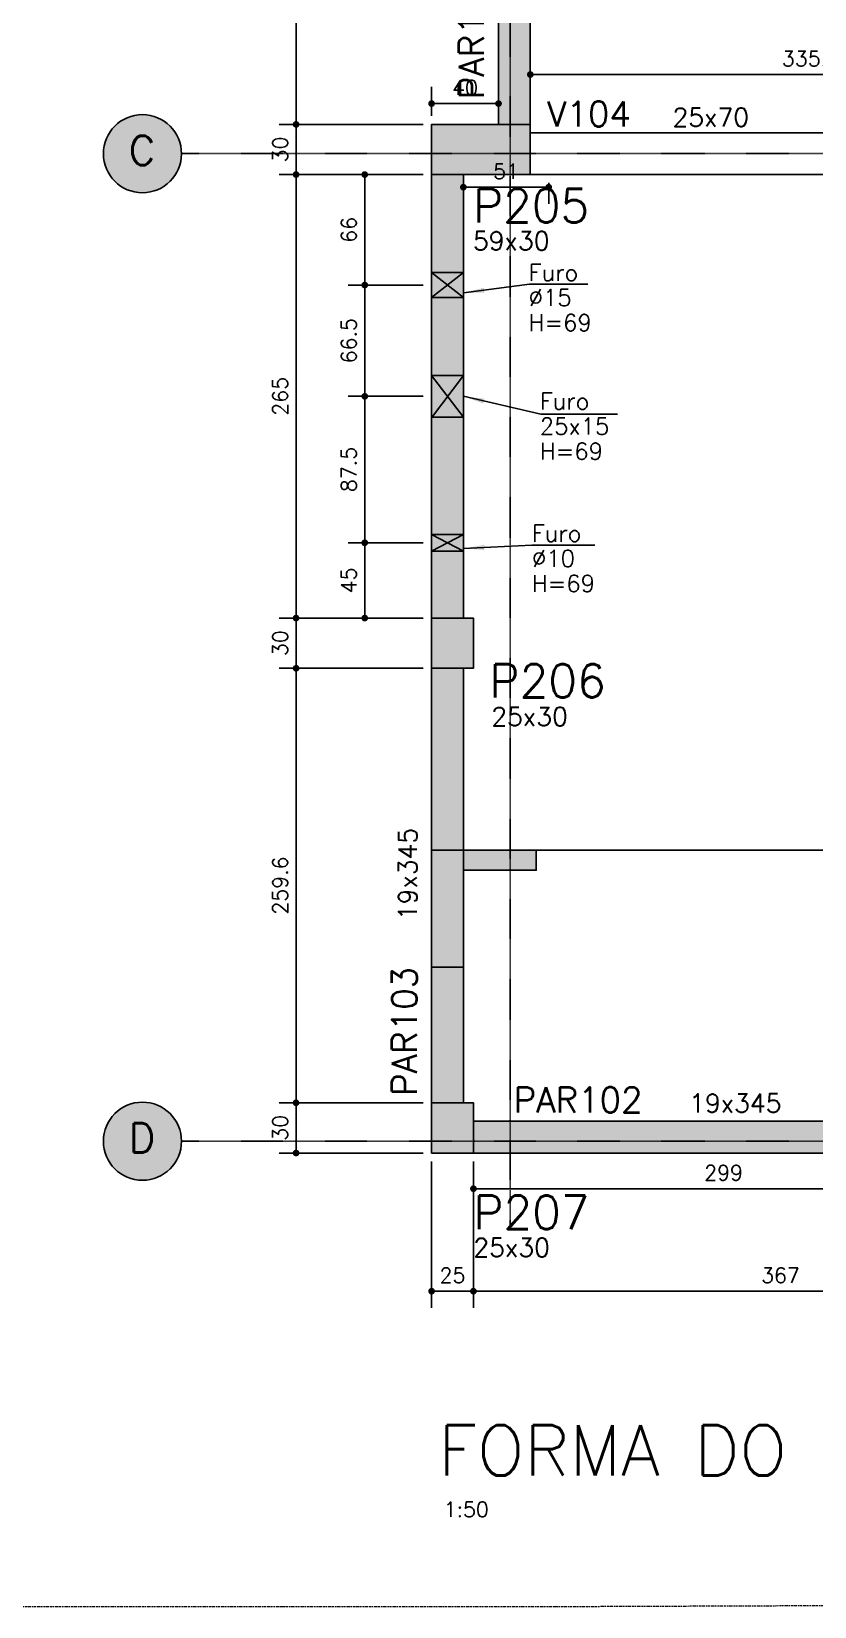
# Model space of a CAD drawing. Extents: x -856 to 20282, y 14720 to 28231.
# Drawn here: x 11786 to 12254, y 23340 to 24281 of the extents above; entities that cross this region are included whole.
import ezdxf

# ---------------------------------------------------------------- set-up
doc = ezdxf.new("R2010")
doc.units = 0
doc.linetypes.add('AXES', pattern=[0.54, 0.3, -0.08, 0.08, -0.08])
doc.linetypes.add('Double dash', pattern=[55, 20, -5, 10, -5, 10, -5])
doc.layers.get('0').update_dxf_attribs({"linetype": 'CONTINUOUS'})
doc.layers.get('Defpoints').update_dxf_attribs({"linetype": 'CONTINUOUS'})
for name, color, linetype in [('00 - FELIPE', 2, 'CONTINUOUS'), ('41', 2, 'CONTINUOUS'), ('COTA', 1, 'CONTINUOUS'), ('EIXOS', 1, 'AXES'), ('H2', 252, 'CONTINUOUS'), ('H3', 253, 'CONTINUOUS'), ('H4', 254, 'CONTINUOUS'), ('H7', 1, 'CONTINUOUS'), ('IND-EIXOS', 2, 'CONTINUOUS'), ('LINHA_FINA', 1, 'CONTINUOUS'), ('LINHA_NIVEL', 210, 'CONTINUOUS'), ('P-D', 2, 'CONTINUOUS'), ('P-M', 5, 'CONTINUOUS'), ('PENA_1', 1, 'CONTINUOUS'), ('PIL-N', 4, 'CONTINUOUS'), ('SEC-SOL', 1, 'CONTINUOUS'), ('T1', 2, 'CONTINUOUS'), ('T4', 6, 'CONTINUOUS'), ('TEXT-EIXOS', 3, 'CONTINUOUS'), ('VIG-D', 2, 'CONTINUOUS'), ('VIG-N', 4, 'CONTINUOUS'), ('VIGA', 3, 'CONTINUOUS')]:
    doc.layers.add(name, color=color, linetype=linetype)
doc.layers.add('TLV-DVI-___-CNT', color=7, linetype='Double dash', lineweight=9)
doc.styles.add('COTA', font='romans.shx')
doc.styles.get("Standard").update_dxf_attribs({"font": 'ROMANS.SHX'})
doc.styles.add('Texto1', font='romans.shx', dxfattribs={"height": 9})
doc.styles.add('Texto4', font='romans.shx', dxfattribs={"height": 30})
doc.dimstyles.new('forma', dxfattribs={"dimscale": 5, "dimtxt": 1.8, "dimasz": 0.8, "dimexe": 2, "dimexo": 1, "dimgap": 1, "dimtad": 1, "dimdec": 1, "dimzin": 9, "dimdsep": 46, "dimtxsty": 'COTA', "dimblk1": 'DOT', "dimblk2": 'DOT', "dimsah": 1, "dimcen": 0, "dimdle": 1, "dimclrd": 256, "dimclre": 256, "dimclrt": 2, "dimadec": 0, "dimazin": 0, "dimtfac": 1, "dimtdec": 0, "dimtmove": 0, "dimatfit": 3, "dimfxl": 1, "dimtolj": 1, "dimtzin": 0, "dimarcsym": 0})

# ---------------------------------------------------------------- blocks, each defined once
blk = doc.blocks.new('Family - ___-2103959-PLANTA INFERIOR 2')
at = {"layer": 'TLV-DVI-___-CNT', "color": 1, "true_color": 0xff0000}
for p, q in [((-48252.6, -10144.7), (-43761.6, -10144.7)), ((-43761.6, -10144.7), (-42134.3, -10144.7)), ((-42134.3, -10144.7), (-36284.6, -10122.8))]:
    blk.add_line(p, q, dxfattribs=at)
blk = doc.blocks.new('A$C8a1ee3b4')
at = {"layer": 'TLV-DVI-___-CNT', "color": 1, "true_color": 0xff0000, "xscale": 0.1, "yscale": 0.1, "zscale": 0.1}
blk.add_blockref('Family - ___-2103959-PLANTA INFERIOR 2', (4865.23, 1037.14), dxfattribs=at)
blk = doc.blocks.new('_Dot')
at = {"color": 0, "linetype": 'ByBlock', "lineweight": -2}
blk.add_line((-0.5, 0), (-1, 0), dxfattribs=at)
at = {"color": 0, "linetype": 'ByBlock', "const_width": 0.5}
blk.add_lwpolyline([(-0.25, 0, 1), (0.25, 0, 1)], format="xyb", close=True, dxfattribs=at)
blk = doc.blocks.new('*D550')
at = {"layer": 'COTA', "lineweight": -2, "transparency": 16777216}
for p, q in [((12084.08, 24255.38), (12084.08, 24265.12)), ((12419.58, 24225.36), (12419.58, 24265.12)), ((12088.08, 24255.12), (12415.58, 24255.12))]:
    blk.add_line(p, q, dxfattribs=at)
at = {"layer": 'Defpoints', "color": 0, "transparency": 16777216}
for p in [(12419.58, 24255.12), (12084.08, 24250.38), (12419.58, 24220.36)]:
    blk.add_point(p, dxfattribs=at)
at = {"layer": 'COTA', "lineweight": -2, "transparency": 16777216, "xscale": 4, "yscale": 4, "zscale": 4, "rotation": 180}
blk.add_blockref('_Dot', (12084.08, 24255.12), dxfattribs=at)
at = {"layer": 'COTA', "lineweight": -2, "transparency": 16777216, "xscale": 4, "yscale": 4, "zscale": 4}
blk.add_blockref('_Dot', (12419.58, 24255.12), dxfattribs=at)
at = {"layer": 'COTA', "color": 2, "transparency": 16777216, "insert": (12251.83, 24264.62), "char_height": 9, "attachment_point": 5, "style": 'COTA'}
blk.add_mtext('\\A1;335.5 ', dxfattribs=at)
blk = doc.blocks.new('*D578')
at = {"layer": 'COTA', "lineweight": -2, "transparency": 16777216}
for p, q in [((12060.08, 24578.36), (11934.08, 24578.36)), ((11944.08, 24574.36), (11944.08, 24229.36)), ((12020.08, 24225.36), (11934.08, 24225.36))]:
    blk.add_line(p, q, dxfattribs=at)
at = {"layer": 'Defpoints', "color": 0, "transparency": 16777216}
for p in [(12065.08, 24578.36), (11944.08, 24225.36), (12025.08, 24225.36)]:
    blk.add_point(p, dxfattribs=at)
at = {"layer": 'COTA', "lineweight": -2, "transparency": 16777216, "xscale": 4, "yscale": 4, "zscale": 4}
for p, rotation in [((11944.08, 24578.36), 90), ((11944.08, 24225.36), 270)]:
    blk.add_blockref('_Dot', p, dxfattribs=dict(at, rotation=rotation))
at = {"layer": 'COTA', "color": 2, "transparency": 16777216, "insert": (11934.58, 24401.86), "char_height": 9, "attachment_point": 5, "rotation": 90, "style": 'COTA'}
blk.add_mtext('\\A1;353 ', dxfattribs=at)
blk = doc.blocks.new('*D579')
at = {"layer": 'COTA', "lineweight": -2, "transparency": 16777216}
for p, q in [((12020.08, 24225.36), (11934.08, 24225.36)), ((11944.08, 24221.36), (11944.08, 24199.36)), ((12020.08, 24195.36), (11934.08, 24195.36))]:
    blk.add_line(p, q, dxfattribs=at)
at = {"layer": 'Defpoints', "color": 0, "transparency": 16777216}
for p in [(12025.08, 24225.36), (11944.08, 24195.36), (12025.08, 24195.36)]:
    blk.add_point(p, dxfattribs=at)
at = {"layer": 'COTA', "lineweight": -2, "transparency": 16777216, "xscale": 4, "yscale": 4, "zscale": 4}
for p, rotation in [((11944.08, 24225.36), 90), ((11944.08, 24195.36), 270)]:
    blk.add_blockref('_Dot', p, dxfattribs=dict(at, rotation=rotation))
at = {"layer": 'COTA', "color": 2, "transparency": 16777216, "insert": (11934.58, 24210.36), "char_height": 9, "attachment_point": 5, "rotation": 90, "style": 'COTA'}
blk.add_mtext('\\A1;30 ', dxfattribs=at)
blk = doc.blocks.new('*D580')
at = {"layer": 'COTA', "lineweight": -2, "transparency": 16777216}
for p, q in [((12020.08, 24195.36), (11934.08, 24195.36)), ((11944.08, 24191.36), (11944.08, 23934.36)), ((12020.08, 23930.36), (11934.08, 23930.36))]:
    blk.add_line(p, q, dxfattribs=at)
at = {"layer": 'Defpoints', "color": 0, "transparency": 16777216}
for p in [(12025.08, 24195.36), (11944.08, 23930.36), (12025.08, 23930.36)]:
    blk.add_point(p, dxfattribs=at)
at = {"layer": 'COTA', "lineweight": -2, "transparency": 16777216, "xscale": 4, "yscale": 4, "zscale": 4}
for p, rotation in [((11944.08, 24195.36), 90), ((11944.08, 23930.36), 270)]:
    blk.add_blockref('_Dot', p, dxfattribs=dict(at, rotation=rotation))
at = {"layer": 'COTA', "color": 2, "transparency": 16777216, "insert": (11934.58, 24062.86), "char_height": 9, "attachment_point": 5, "rotation": 90, "style": 'COTA'}
blk.add_mtext('\\A1;265 ', dxfattribs=at)
blk = doc.blocks.new('*D581')
at = {"layer": 'COTA', "lineweight": -2, "transparency": 16777216}
for p, q in [((12020.08, 23930.36), (11934.08, 23930.36)), ((11944.08, 23926.36), (11944.08, 23904.36)), ((12020.08, 23900.36), (11934.08, 23900.36))]:
    blk.add_line(p, q, dxfattribs=at)
at = {"layer": 'Defpoints', "color": 0, "transparency": 16777216}
for p in [(12025.08, 23930.36), (11944.08, 23900.36), (12025.08, 23900.36)]:
    blk.add_point(p, dxfattribs=at)
at = {"layer": 'COTA', "lineweight": -2, "transparency": 16777216, "xscale": 4, "yscale": 4, "zscale": 4}
for p, rotation in [((11944.08, 23930.36), 90), ((11944.08, 23900.36), 270)]:
    blk.add_blockref('_Dot', p, dxfattribs=dict(at, rotation=rotation))
at = {"layer": 'COTA', "color": 2, "transparency": 16777216, "insert": (11934.58, 23915.36), "char_height": 9, "attachment_point": 5, "rotation": 90, "style": 'COTA'}
blk.add_mtext('\\A1;30 ', dxfattribs=at)
blk = doc.blocks.new('*D582')
at = {"layer": 'COTA', "lineweight": -2, "transparency": 16777216}
for p, q in [((12020.08, 23900.36), (11934.08, 23900.36)), ((11944.08, 23896.36), (11944.08, 23644.74)), ((12020.08, 23640.74), (11934.08, 23640.74))]:
    blk.add_line(p, q, dxfattribs=at)
at = {"layer": 'Defpoints', "color": 0, "transparency": 16777216}
for p in [(12025.08, 23900.36), (11944.08, 23640.74), (12025.08, 23640.74)]:
    blk.add_point(p, dxfattribs=at)
at = {"layer": 'COTA', "lineweight": -2, "transparency": 16777216, "xscale": 4, "yscale": 4, "zscale": 4}
for p, rotation in [((11944.08, 23900.36), 90), ((11944.08, 23640.74), 270)]:
    blk.add_blockref('_Dot', p, dxfattribs=dict(at, rotation=rotation))
at = {"layer": 'COTA', "color": 2, "transparency": 16777216, "insert": (11934.58, 23770.55), "char_height": 9, "attachment_point": 5, "rotation": 90, "style": 'COTA'}
blk.add_mtext('\\A1;259.6 ', dxfattribs=at)
blk = doc.blocks.new('*D583')
at = {"layer": 'COTA', "lineweight": -2, "transparency": 16777216}
for p, q in [((12020.08, 23640.74), (11934.08, 23640.74)), ((11944.08, 23636.74), (11944.08, 23614.74)), ((12020.08, 23610.74), (11934.08, 23610.74))]:
    blk.add_line(p, q, dxfattribs=at)
at = {"layer": 'Defpoints', "color": 0, "transparency": 16777216}
for p in [(12025.08, 23640.74), (11944.08, 23610.74), (12025.08, 23610.74)]:
    blk.add_point(p, dxfattribs=at)
at = {"layer": 'COTA', "lineweight": -2, "transparency": 16777216, "xscale": 4, "yscale": 4, "zscale": 4}
for p, rotation in [((11944.08, 23640.74), 90), ((11944.08, 23610.74), 270)]:
    blk.add_blockref('_Dot', p, dxfattribs=dict(at, rotation=rotation))
at = {"layer": 'COTA', "color": 2, "transparency": 16777216, "insert": (11934.58, 23625.74), "char_height": 9, "attachment_point": 5, "rotation": 90, "style": 'COTA'}
blk.add_mtext('\\A1;30 ', dxfattribs=at)
blk = doc.blocks.new('*D584')
at = {"layer": 'COTA', "lineweight": -2, "transparency": 16777216}
for p, q in [((12025.08, 23605.74), (12025.08, 23518.16)), ((12050.08, 23605.74), (12050.08, 23518.16)), ((12029.08, 23528.16), (12046.08, 23528.16))]:
    blk.add_line(p, q, dxfattribs=at)
at = {"layer": 'Defpoints', "color": 0, "transparency": 16777216}
for p in [(12025.08, 23610.74), (12050.08, 23610.74), (12050.08, 23528.16)]:
    blk.add_point(p, dxfattribs=at)
at = {"layer": 'COTA', "lineweight": -2, "transparency": 16777216, "xscale": 4, "yscale": 4, "zscale": 4, "rotation": 180}
blk.add_blockref('_Dot', (12025.08, 23528.16), dxfattribs=at)
at = {"layer": 'COTA', "lineweight": -2, "transparency": 16777216, "xscale": 4, "yscale": 4, "zscale": 4}
blk.add_blockref('_Dot', (12050.08, 23528.16), dxfattribs=at)
at = {"layer": 'COTA', "color": 2, "transparency": 16777216, "insert": (12037.58, 23537.66), "char_height": 9, "attachment_point": 5, "style": 'COTA'}
blk.add_mtext('\\A1;25 ', dxfattribs=at)
blk = doc.blocks.new('*D585')
at = {"layer": 'COTA', "lineweight": -2, "transparency": 16777216}
for p, q in [((12050.08, 23605.74), (12050.08, 23518.16)), ((12417.08, 23605.74), (12417.08, 23518.16)), ((12054.08, 23528.16), (12413.08, 23528.16))]:
    blk.add_line(p, q, dxfattribs=at)
at = {"layer": 'Defpoints', "color": 0, "transparency": 16777216}
for p in [(12050.08, 23610.74), (12417.08, 23610.74), (12417.08, 23528.16)]:
    blk.add_point(p, dxfattribs=at)
at = {"layer": 'COTA', "lineweight": -2, "transparency": 16777216, "xscale": 4, "yscale": 4, "zscale": 4, "rotation": 180}
blk.add_blockref('_Dot', (12050.08, 23528.16), dxfattribs=at)
at = {"layer": 'COTA', "lineweight": -2, "transparency": 16777216, "xscale": 4, "yscale": 4, "zscale": 4}
blk.add_blockref('_Dot', (12417.08, 23528.16), dxfattribs=at)
at = {"layer": 'COTA', "color": 2, "transparency": 16777216, "insert": (12233.58, 23537.66), "char_height": 9, "attachment_point": 5, "style": 'COTA'}
blk.add_mtext('\\A1;367 ', dxfattribs=at)
blk = doc.blocks.new('ss')
at = {"layer": 'LINHA_FINA'}
blk.add_solid([(0, 0), (-2.5, -0.29), (-2.5, 0.3)], dxfattribs=at)
blk = doc.blocks.new('*D657')
at = {"layer": 'COTA', "lineweight": -2, "transparency": 16777216}
for p, q in [((12020.08, 24195.36), (11975.13, 24195.36)), ((11985.13, 24191.36), (11985.13, 24133.36)), ((12020.08, 24129.36), (11975.13, 24129.36))]:
    blk.add_line(p, q, dxfattribs=at)
at = {"layer": 'Defpoints', "color": 0, "transparency": 16777216}
for p in [(12025.08, 24195.36), (11985.13, 24129.36), (12025.08, 24129.36)]:
    blk.add_point(p, dxfattribs=at)
at = {"layer": 'COTA', "lineweight": -2, "transparency": 16777216, "xscale": 4, "yscale": 4, "zscale": 4}
for p, rotation in [((11985.13, 24195.36), 90), ((11985.13, 24129.36), 270)]:
    blk.add_blockref('_Dot', p, dxfattribs=dict(at, rotation=rotation))
at = {"layer": 'COTA', "color": 2, "transparency": 16777216, "insert": (11975.63, 24162.36), "char_height": 9, "attachment_point": 5, "rotation": 90, "style": 'COTA'}
blk.add_mtext('\\A1;66 ', dxfattribs=at)
blk = doc.blocks.new('*D658')
at = {"layer": 'COTA', "lineweight": -2, "transparency": 16777216}
for p, q in [((12020.08, 24129.36), (11975.13, 24129.36)), ((11985.13, 24125.36), (11985.13, 24066.86)), ((12020.08, 24062.86), (11975.13, 24062.86))]:
    blk.add_line(p, q, dxfattribs=at)
at = {"layer": 'Defpoints', "color": 0, "transparency": 16777216}
for p in [(12025.08, 24129.36), (11985.13, 24062.86), (12025.08, 24062.86)]:
    blk.add_point(p, dxfattribs=at)
at = {"layer": 'COTA', "lineweight": -2, "transparency": 16777216, "xscale": 4, "yscale": 4, "zscale": 4}
for p, rotation in [((11985.13, 24129.36), 90), ((11985.13, 24062.86), 270)]:
    blk.add_blockref('_Dot', p, dxfattribs=dict(at, rotation=rotation))
at = {"layer": 'COTA', "color": 2, "transparency": 16777216, "insert": (11975.63, 24096.11), "char_height": 9, "attachment_point": 5, "rotation": 90, "style": 'COTA'}
blk.add_mtext('\\A1;66.5 ', dxfattribs=at)
blk = doc.blocks.new('*D659')
at = {"layer": 'COTA', "lineweight": -2, "transparency": 16777216}
for p, q in [((12020.08, 24062.86), (11975.13, 24062.86)), ((11985.13, 24058.86), (11985.13, 23979.36)), ((12020.08, 23975.36), (11975.13, 23975.36))]:
    blk.add_line(p, q, dxfattribs=at)
at = {"layer": 'Defpoints', "color": 0, "transparency": 16777216}
for p in [(12025.08, 24062.86), (11985.13, 23975.36), (12025.08, 23975.36)]:
    blk.add_point(p, dxfattribs=at)
at = {"layer": 'COTA', "lineweight": -2, "transparency": 16777216, "xscale": 4, "yscale": 4, "zscale": 4}
for p, rotation in [((11985.13, 24062.86), 90), ((11985.13, 23975.36), 270)]:
    blk.add_blockref('_Dot', p, dxfattribs=dict(at, rotation=rotation))
at = {"layer": 'COTA', "color": 2, "transparency": 16777216, "insert": (11975.63, 24019.11), "char_height": 9, "attachment_point": 5, "rotation": 90, "style": 'COTA'}
blk.add_mtext('\\A1;87.5 ', dxfattribs=at)
blk = doc.blocks.new('*D660')
at = {"layer": 'COTA', "lineweight": -2, "transparency": 16777216}
for p, q in [((12020.08, 23975.36), (11975.13, 23975.36)), ((11985.13, 23971.36), (11985.13, 23934.36)), ((12020.08, 23930.36), (11975.13, 23930.36))]:
    blk.add_line(p, q, dxfattribs=at)
at = {"layer": 'Defpoints', "color": 0, "transparency": 16777216}
for p in [(12025.08, 23975.36), (11985.13, 23930.36), (12025.08, 23930.36)]:
    blk.add_point(p, dxfattribs=at)
at = {"layer": 'COTA', "lineweight": -2, "transparency": 16777216, "xscale": 4, "yscale": 4, "zscale": 4}
for p, rotation in [((11985.13, 23975.36), 90), ((11985.13, 23930.36), 270)]:
    blk.add_blockref('_Dot', p, dxfattribs=dict(at, rotation=rotation))
at = {"layer": 'COTA', "color": 2, "transparency": 16777216, "insert": (11975.63, 23952.86), "char_height": 9, "attachment_point": 5, "rotation": 90, "style": 'COTA'}
blk.add_mtext('\\A1;45 ', dxfattribs=at)
blk = doc.blocks.new('*D668')
at = {"layer": 'COTA', "lineweight": -2, "transparency": 16777216}
for p, q in [((12050.08, 23605.74), (12050.08, 23579.41)), ((12349.08, 23605.74), (12349.08, 23579.41)), ((12345.08, 23589.41), (12054.08, 23589.41))]:
    blk.add_line(p, q, dxfattribs=at)
at = {"layer": 'Defpoints', "color": 0, "transparency": 16777216}
for p in [(12050.08, 23610.74), (12349.08, 23610.74), (12050.08, 23589.41)]:
    blk.add_point(p, dxfattribs=at)
at = {"layer": 'COTA', "lineweight": -2, "transparency": 16777216, "xscale": 4, "yscale": 4, "zscale": 4, "rotation": 180}
blk.add_blockref('_Dot', (12050.08, 23589.41), dxfattribs=at)
at = {"layer": 'COTA', "lineweight": -2, "transparency": 16777216, "xscale": 4, "yscale": 4, "zscale": 4}
blk.add_blockref('_Dot', (12349.08, 23589.41), dxfattribs=at)
at = {"layer": 'COTA', "color": 2, "transparency": 16777216, "insert": (12199.58, 23598.91), "char_height": 9, "attachment_point": 5, "style": 'COTA'}
blk.add_mtext('\\A1;299 ', dxfattribs=at)
blk = doc.blocks.new('*D831')
at = {"layer": '00 - FELIPE', "lineweight": -2, "transparency": 16777216}
for p, q in [((12044.08, 24190.36), (12044.08, 24177.81)), ((12048.08, 24187.81), (12091.08, 24187.81)), ((12095.08, 24190.36), (12095.08, 24177.81))]:
    blk.add_line(p, q, dxfattribs=at)
at = {"layer": 'Defpoints', "color": 0, "transparency": 16777216}
for p in [(12044.08, 24195.36), (12095.08, 24195.36), (12095.08, 24187.81)]:
    blk.add_point(p, dxfattribs=at)
at = {"layer": '00 - FELIPE', "lineweight": -2, "transparency": 16777216, "xscale": 4, "yscale": 4, "zscale": 4, "rotation": 180}
blk.add_blockref('_Dot', (12044.08, 24187.81), dxfattribs=at)
at = {"layer": '00 - FELIPE', "lineweight": -2, "transparency": 16777216, "xscale": 4, "yscale": 4, "zscale": 4}
blk.add_blockref('_Dot', (12095.08, 24187.81), dxfattribs=at)
at = {"layer": '00 - FELIPE', "color": 2, "transparency": 16777216, "insert": (12069.58, 24197.31), "char_height": 9, "attachment_point": 5, "style": 'COTA'}
blk.add_mtext('\\A1;51 ', dxfattribs=at)
blk = doc.blocks.new('*D832')
at = {"layer": '00 - FELIPE', "lineweight": -2, "transparency": 16777216}
for p, q in [((12025.08, 24230.36), (12025.08, 24247.78)), ((12065.08, 24230.36), (12065.08, 24247.78)), ((12061.08, 24237.78), (12029.08, 24237.78))]:
    blk.add_line(p, q, dxfattribs=at)
at = {"layer": 'Defpoints', "color": 0, "transparency": 16777216}
for p in [(12025.08, 24237.78), (12025.08, 24225.36), (12065.08, 24225.36)]:
    blk.add_point(p, dxfattribs=at)
at = {"layer": '00 - FELIPE', "lineweight": -2, "transparency": 16777216, "xscale": 4, "yscale": 4, "zscale": 4, "rotation": 180}
blk.add_blockref('_Dot', (12025.08, 24237.78), dxfattribs=at)
at = {"layer": '00 - FELIPE', "lineweight": -2, "transparency": 16777216, "xscale": 4, "yscale": 4, "zscale": 4}
blk.add_blockref('_Dot', (12065.08, 24237.78), dxfattribs=at)
at = {"layer": '00 - FELIPE', "color": 2, "transparency": 16777216, "insert": (12045.08, 24247.28), "char_height": 9, "attachment_point": 5, "style": 'COTA'}
blk.add_mtext('\\A1;40 ', dxfattribs=at)

msp = doc.modelspace()

# ---------------------------------------------------------------- hatches: boundary and pattern name
at = {"layer": 'H2'}
for points in [[(12025.08, 24195.36), (12084.08, 24195.36), (12084.08, 24225.36), (12025.08, 24225.36)], [(12025.08, 23900.36), (12050.08, 23900.36), (12050.08, 23930.36), (12025.08, 23930.36)], [(12025.08, 23610.74), (12050.08, 23610.74), (12050.08, 23640.74), (12025.08, 23640.74)]]:
    msp.add_hatch(color=256, dxfattribs=at).paths.add_polyline_path(points)
at = {"layer": 'H3'}
for points in [[(12084.08, 24578.36), (12065.08, 24578.36), (12065.08, 24372.86), (12065.08, 24225.36), (12084.08, 24225.36), (12084.08, 24360.36), (12084.08, 24385.36)], [(12044.08, 24195.36), (12025.08, 24195.36), (12025.08, 23930.36), (12044.08, 23930.36)], [(12044.08, 23900.36), (12025.08, 23900.36), (12025.08, 23640.74), (12044.08, 23640.74)], [(12417.08, 23610.74), (12417.08, 23629.74), (12050.08, 23629.74), (12050.08, 23610.74)]]:
    msp.add_hatch(color=256, dxfattribs=at).paths.add_polyline_path(points)
at = {"layer": 'H4'}
h = msp.add_hatch(color=256, dxfattribs=at)
edge = h.paths.add_edge_path()
edge.add_arc((11852.28, 24207.83), 23.33, 0, 360)
h = msp.add_hatch(color=256, dxfattribs=at)
edge = h.paths.add_edge_path()
edge.add_arc((11852.28, 23617.79), 23.33, 0, 360)
at = {"layer": 'H7'}
msp.add_hatch(color=256, dxfattribs=at).paths.add_polyline_path([(12025.08, 23791.71), (12087.58, 23791.71), (12087.58, 23779.71), (12044.08, 23779.71), (12044.08, 23721.71), (12025.08, 23721.71), (12025.08, 23779.71)])

# ---------------------------------------------------------------- linework, layer by layer
at = {"layer": 'EIXOS', "color": 244, "true_color": 0x991b1e}
for p, q in [((12072.08, 23567.91), (12072.08, 25288.58)), ((14564.38, 24207.86), (11875.62, 24207.86)), ((14564.38, 23617.86), (11875.62, 23617.86)), ((14564.38, 23617.86), (11875.62, 23617.86))]:
    msp.add_line(p, q, dxfattribs=at)
at = {"layer": 'IND-EIXOS'}
for centre in [(11852.28, 24207.83), (11852.28, 23617.79)]:
    msp.add_circle(centre, 23.33, dxfattribs=at)
at = {"layer": 'LINHA_FINA'}
for p, q in [((12083.61, 24129.94), (12044.08, 24124.62)), ((12118.46, 24129.94), (12083.61, 24129.94)), ((12090.44, 24052.18), (12044.08, 24062.86)), ((12136.22, 24052.18), (12090.44, 24052.18)), ((12084.98, 23973.87), (12044.08, 23972.01)), ((12122.73, 23973.87), (12084.98, 23973.87))]:
    msp.add_line(p, q, dxfattribs=at)
at = {"layer": 'LINHA_NIVEL'}
msp.add_line((12382.08, 23791.71), (12044.08, 23791.71), dxfattribs=at)
at = {"layer": 'P-M', "linetype": 'Continuous'}
for points in [[(12025.08, 24195.36), (12084.08, 24195.36), (12084.08, 24225.36), (12025.08, 24225.36), (12025.08, 24195.36)], [(12025.08, 23900.36), (12050.08, 23900.36), (12050.08, 23930.36), (12025.08, 23930.36), (12025.08, 23900.36)], [(12025.08, 23610.74), (12050.08, 23610.74), (12050.08, 23640.74), (12025.08, 23640.74), (12025.08, 23610.74)]]:
    msp.add_lwpolyline(points, dxfattribs=at)
at = {"layer": 'PENA_1'}
for p, q in [((12044.08, 24121.86), (12025.08, 24136.86)), ((12025.08, 24136.86), (12044.08, 24136.86)), ((12044.08, 24136.86), (12025.08, 24121.86)), ((12025.08, 24121.86), (12025.08, 24136.86)), ((12044.08, 24136.86), (12044.08, 24121.86)), ((12044.08, 24121.86), (12025.08, 24121.86)), ((12025.08, 24075.36), (12025.08, 24050.36)), ((12044.08, 24075.36), (12025.08, 24075.36)), ((12025.08, 24075.36), (12044.08, 24050.36)), ((12025.08, 24049.99), (12044.08, 24075.36)), ((12044.08, 24050.36), (12044.08, 24075.36)), ((12025.08, 24050.36), (12044.08, 24050.36)), ((12025.08, 23970.36), (12025.08, 23980.37)), ((12025.08, 23980.37), (12044.08, 23980.37)), ((12044.08, 23970.36), (12025.08, 23980.37)), ((12025.08, 23970.36), (12044.08, 23980.36)), ((12044.08, 23980.37), (12044.08, 23970.36)), ((12044.08, 23970.36), (12025.08, 23970.36))]:
    msp.add_line(p, q, dxfattribs=at)
at = {"layer": 'SEC-SOL'}
msp.add_lwpolyline([(12025.08, 23791.71), (12087.58, 23791.71), (12087.58, 23779.71), (12044.08, 23779.71), (12044.08, 23721.71), (12025.08, 23721.71), (12025.08, 23779.71), (12025.08, 23779.71), (12025.08, 23791.71), (12025.08, 23791.71)], dxfattribs=at)
at = {"layer": 'VIGA'}
for p, q in [((12065.08, 24372.86), (12065.08, 24225.36)), ((12084.08, 24225.36), (12084.08, 24360.36)), ((12419.58, 24220.36), (12084.08, 24220.36)), ((12025.08, 24195.36), (12025.08, 23930.36)), ((12044.08, 23930.36), (12044.08, 24195.36)), ((12084.08, 24195.36), (12419.58, 24195.36)), ((12025.08, 23900.36), (12025.08, 23640.74)), ((12044.08, 23640.74), (12044.08, 23900.36)), ((12417.08, 23629.74), (12050.08, 23629.74)), ((12050.08, 23610.74), (12417.08, 23610.74))]:
    msp.add_line(p, q, dxfattribs=at)

# ---------------------------------------------------------------- block references
at = {"layer": 'COTA', "xscale": 5, "yscale": 5, "zscale": 5}
for p, rotation in [((12044.08, 24124.62), 187.669), ((12044.08, 24062.86), 167.031), ((12044.08, 23972.01), 182.609)]:
    msp.add_blockref('ss', p, dxfattribs=dict(at, rotation=rotation))
at = {"layer": 'VIGA'}
msp.add_blockref('A$C8a1ee3b4', (11446.63, 23317.1), dxfattribs=at)

# ---------------------------------------------------------------- texts
at = {"layer": '41', "linetype": 'Continuous'}
for s, p in [('Furo', (12083.12, 24131.87)), ('%%C15', (12083.12, 24116.87)), ('H=69', (12083.12, 24101.87)), ('Furo', (12089.77, 24055.02)), ('25x15', (12089.77, 24040.02)), ('H=69', (12089.77, 24025.02)), ('Furo', (12085.01, 23976)), ('%%C10', (12085.01, 23961)), ('H=69', (12085.01, 23946))]:
    msp.add_text(s, height=10, dxfattribs=at).set_placement(p)
at = {"layer": 'P-D', "linetype": 'Continuous'}
for s, p in [('59x30', (12049.83, 24150.29)), ('25x30', (12060.8, 23866)), ('25x30', (12050.07, 23548.77))]:
    msp.add_text(s, height=11, dxfattribs=at).set_placement(p)
at = {"layer": 'PIL-N', "linetype": 'Continuous'}
for s, p in [('P205', (12049.83, 24166.79)), ('P206', (12059.69, 23882.87)), ('P207', (12050.07, 23565.27))]:
    msp.add_text(s, height=20, dxfattribs=at).set_placement(p)
at = {"layer": 'T1', "style": 'Texto1'}
msp.add_text('1:50', height=9, dxfattribs=at).set_placement((12032.31, 23393.25))
at = {"layer": 'T4', "style": 'Texto4'}
msp.add_text('FORMA DO PAV. TÉRREO', height=30, dxfattribs=at).set_placement((12029.08, 23418.04))
at = {"layer": 'TEXT-EIXOS'}
for s, p in [('C', (11844.12, 24201.07)), ('D', (11844.12, 23611.03))]:
    msp.add_text(s, height=17.5, dxfattribs=at).set_placement(p)
at = {"layer": 'VIG-D', "linetype": 'Continuous'}
for s, p in [('25x70', (12169.08, 24224.11)), ('19x345', (12179.03, 23635.04))]:
    msp.add_text(s, height=11, dxfattribs=at).set_placement(p)
msp.add_text('19x345', height=11, rotation=90, dxfattribs=at).set_placement((12016.33, 23749.86))
at = {"layer": 'VIG-N', "linetype": 'Continuous'}
for s, p in [('PAR104', (12056.33, 24240.36)), ('PAR103', (12016.33, 23644.86))]:
    msp.add_text(s, height=15, rotation=90, dxfattribs=at).set_placement(p)
for s, p in [('V104', (12094.08, 24224.11)), ('PAR102', (12074.03, 23635.04))]:
    msp.add_text(s, height=15, dxfattribs=at).set_placement(p)

# ---------------------------------------------------------------- dimensions: what is measured, and where the dimension line sits
at = {"layer": '00 - FELIPE'}
for base, p1, p2, picture, middle in [((12025.08, 24237.78), (12065.08, 24225.36), (12025.08, 24225.36), '*D832', (12045.08, 24247.28)), ((12095.08, 24187.81), (12044.08, 24195.36), (12095.08, 24195.36), '*D831', (12069.58, 24197.31))]:
    dim = msp.add_linear_dim(base=base, p1=p1, p2=p2, dimstyle='forma', override={"dimpost": ' '}, dxfattribs=at)
    dim.commit()
    dim.dimension.update_dxf_attribs({"geometry": picture, "text_midpoint": middle})
at = {"layer": 'COTA'}
for base, p1, p2, override, picture, middle in [((11944.08, 24225.36), (12065.08, 24578.36), (12025.08, 24225.36), {"dimpost": ' ', "dimtmove": 1}, '*D578', (11934.58, 24401.86)), ((11944.08, 24195.36), (12025.08, 24225.36), (12025.08, 24195.36), {"dimpost": ' ', "dimtmove": 1}, '*D579', (11934.58, 24210.36)), ((11944.08, 23930.36), (12025.08, 24195.36), (12025.08, 23930.36), {"dimpost": ' ', "dimtmove": 1}, '*D580', (11934.58, 24062.86)), ((11985.13, 24129.36), (12025.08, 24195.36), (12025.08, 24129.36), {"dimpost": ' '}, '*D657', (11975.63, 24162.36)), ((11985.13, 24062.86), (12025.08, 24129.36), (12025.08, 24062.86), {"dimpost": ' ', "dimtmove": 1}, '*D658', (11975.63, 24096.11)), ((11985.13, 23975.36), (12025.08, 24062.86), (12025.08, 23975.36), {"dimpost": ' ', "dimtmove": 1}, '*D659', (11975.63, 24019.11)), ((11985.13, 23930.36), (12025.08, 23975.36), (12025.08, 23930.36), {"dimpost": ' ', "dimtmove": 1}, '*D660', (11975.63, 23952.86)), ((11944.08, 23900.36), (12025.08, 23930.36), (12025.08, 23900.36), {"dimpost": ' ', "dimtmove": 1}, '*D581', (11934.58, 23915.36)), ((11944.08, 23640.74), (12025.08, 23900.36), (12025.08, 23640.74), {"dimpost": ' ', "dimtmove": 1}, '*D582', (11934.58, 23770.55)), ((11944.08, 23610.74), (12025.08, 23640.74), (12025.08, 23610.74), {"dimpost": ' ', "dimtmove": 1}, '*D583', (11934.58, 23625.74))]:
    dim = msp.add_linear_dim(base=base, p1=p1, p2=p2, angle=90, dimstyle='forma', override=override, dxfattribs=at)
    dim.commit()
    dim.dimension.update_dxf_attribs({"geometry": picture, "text_midpoint": middle})
for base, p1, p2, override, picture, middle in [((12419.58, 24255.12), (12084.08, 24250.38), (12419.58, 24220.36), {"dimpost": ' '}, '*D550', (12251.83, 24264.62)), ((12050.08, 23528.16), (12025.08, 23610.74), (12050.08, 23610.74), {"dimpost": ' '}, '*D584', (12037.58, 23537.66)), ((12417.08, 23528.16), (12050.08, 23610.74), (12417.08, 23610.74), {"dimpost": ' ', "dimtmove": 1}, '*D585', (12233.58, 23537.66)), ((12050.08, 23589.41), (12349.08, 23610.74), (12050.08, 23610.74), {"dimpost": ' ', "dimtmove": 1}, '*D668', (12199.58, 23598.91))]:
    dim = msp.add_linear_dim(base=base, p1=p1, p2=p2, dimstyle='forma', override=override, dxfattribs=at)
    dim.commit()
    dim.dimension.update_dxf_attribs({"geometry": picture, "text_midpoint": middle})

doc.saveas('drawing.dxf')
